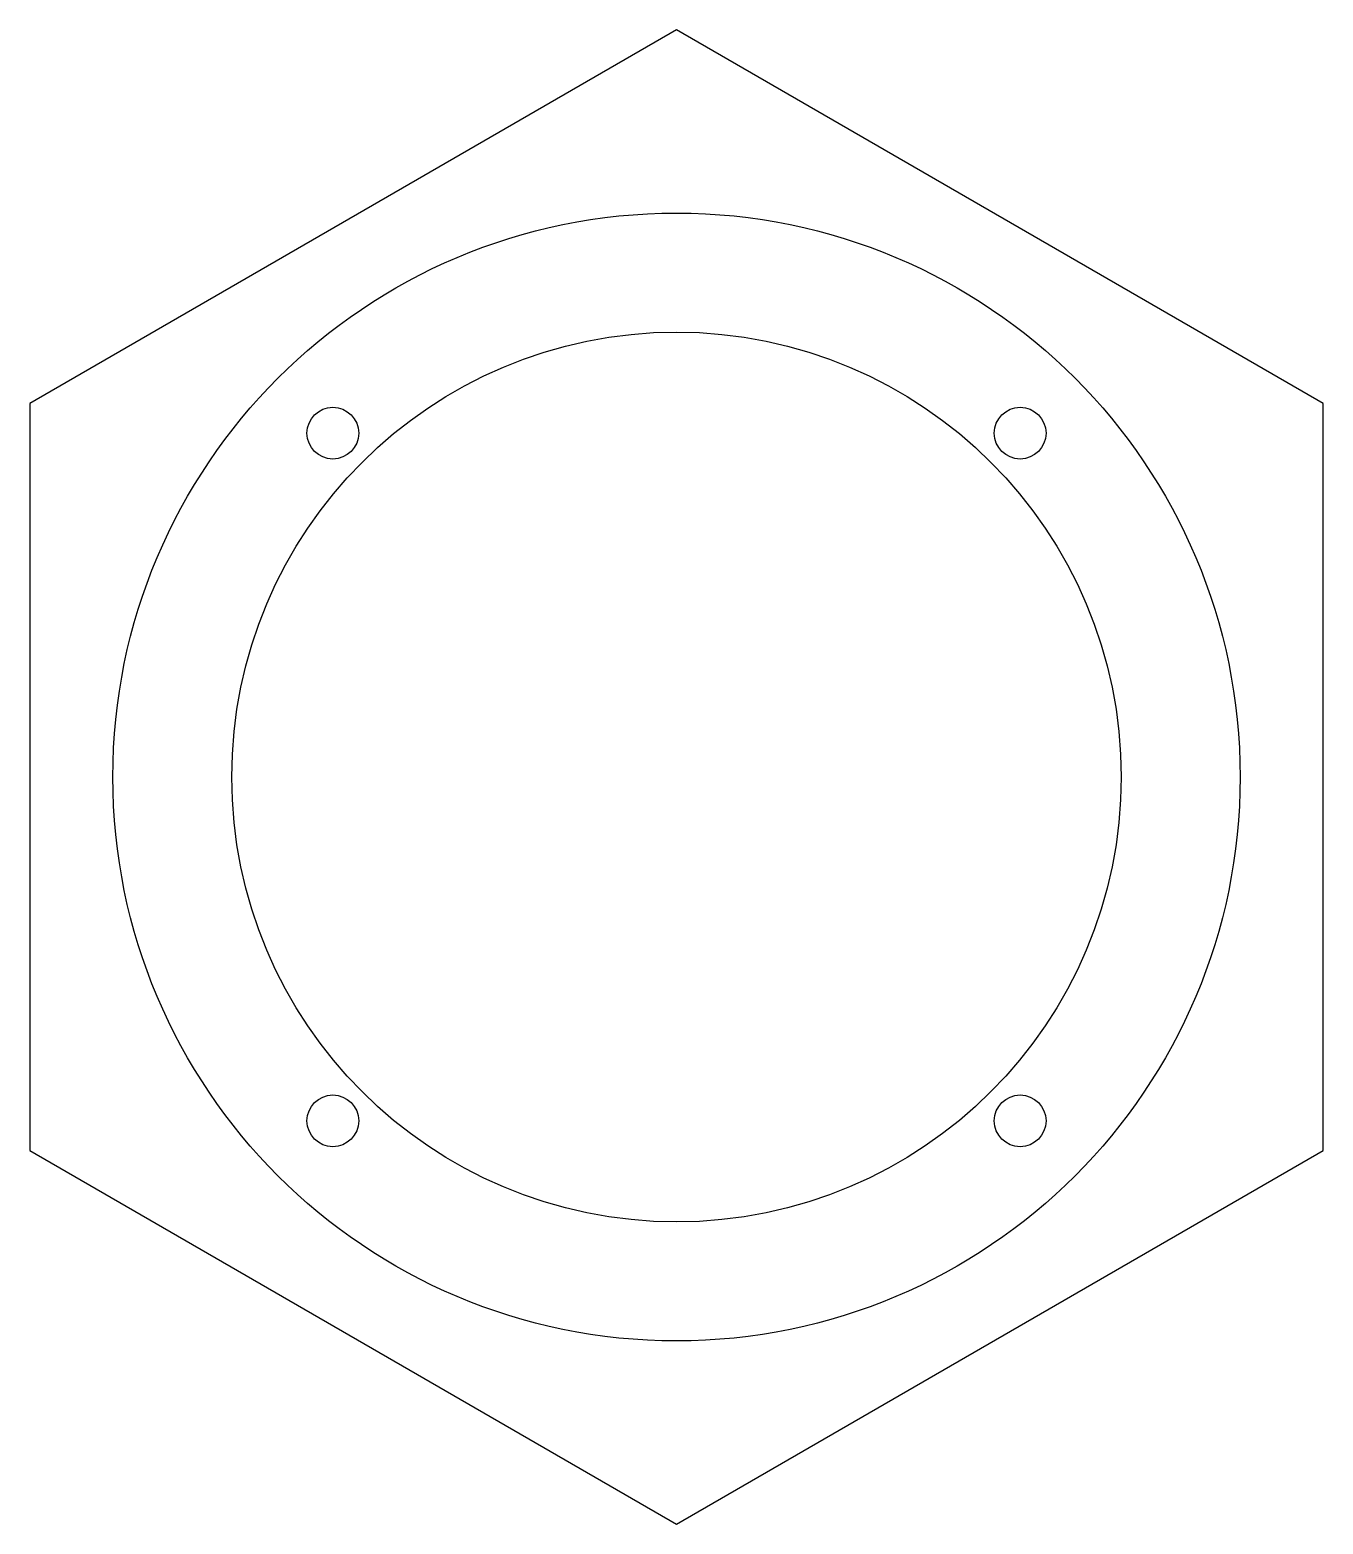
# Model space of a CAD drawing. Header units: millimetres. Extents: x -63 to 63, y -72 to 72.
import ezdxf

# ---------------------------------------------------------------- set-up
doc = ezdxf.new("R2010")
doc.units = ezdxf.units.MM
doc.layers.add('CT02_Ong_Ren_S125', color=7, linetype='CONTINUOUS')

msp = doc.modelspace()

# ---------------------------------------------------------------- linework, layer by layer
at = {"layer": 'CT02_Ong_Ren_S125'}
for p, q in [((0, 72.2, 115), (-62.53, 36.1, 115)), ((0, 72.2, 115), (-62.53, 36.1, 115)), ((0, 72.2, 133), (-62.53, 36.1, 133)), ((0, 72.2, 133), (-62.53, 36.1, 133)), ((62.53, 36.1, 115), (0, 72.2, 115)), ((0, 72.2, 115), (0, 72.2, 133)), ((62.53, 36.1, 115), (0, 72.2, 115)), ((62.53, 36.1, 133), (0, 72.2, 133)), ((0, 72.2, 115), (0, 72.2, 133)), ((62.53, 36.1, 133), (0, 72.2, 133)), ((-62.53, 36.1, 115), (-62.53, -36.1, 115)), ((-62.53, 36.1, 115), (-62.53, 36.1, 133)), ((-62.53, 36.1, 115), (-62.53, 36.1, 133)), ((-62.53, 36.1, 115), (-62.53, -36.1, 115)), ((-62.53, 36.1, 133), (-62.53, -36.1, 133)), ((-62.53, 36.1, 133), (-62.53, -36.1, 133)), ((62.53, -36.1, 115), (62.53, 36.1, 115)), ((62.53, 36.1, 115), (62.53, 36.1, 133)), ((62.53, 36.1, 115), (62.53, 36.1, 133)), ((62.53, -36.1, 115), (62.53, 36.1, 115)), ((62.53, -36.1, 133), (62.53, 36.1, 133)), ((62.53, -36.1, 133), (62.53, 36.1, 133)), ((-30.73, 33.23, 121), (-30.73, 33.23, 133)), ((-30.73, 33.23, 121), (-30.73, 33.23, 133)), ((35.73, 33.23, 121), (35.73, 33.23, 133)), ((35.73, 33.23, 121), (35.73, 33.23, 133)), ((43, 0), (43, 0, 133)), ((43, 0), (43, 0, 133)), ((54.5, 0), (54.5, 0, 115)), ((54.5, 0), (54.5, 0, 115)), ((-30.73, -33.23, 121), (-30.73, -33.23, 133)), ((-30.73, -33.23, 121), (-30.73, -33.23, 133)), ((35.73, -33.23, 121), (35.73, -33.23, 133)), ((35.73, -33.23, 121), (35.73, -33.23, 133)), ((-62.53, -36.1, 115), (0, -72.2, 115)), ((-62.53, -36.1, 115), (-62.53, -36.1, 133)), ((-62.53, -36.1, 115), (-62.53, -36.1, 133)), ((-62.53, -36.1, 115), (0, -72.2, 115)), ((-62.53, -36.1, 133), (0, -72.2, 133)), ((-62.53, -36.1, 133), (0, -72.2, 133)), ((0, -72.2, 115), (62.53, -36.1, 115)), ((0, -72.2, 115), (62.53, -36.1, 115)), ((0, -72.2, 133), (62.53, -36.1, 133)), ((0, -72.2, 133), (62.53, -36.1, 133)), ((62.53, -36.1, 115), (62.53, -36.1, 133)), ((62.53, -36.1, 115), (62.53, -36.1, 133)), ((0, -72.2, 115), (0, -72.2, 133)), ((0, -72.2, 115), (0, -72.2, 133))]:
    msp.add_line(p, q, dxfattribs=at)
for centre, radius in [((0, 0, 115), 54.5), ((0, 0), 54.5), ((0, 0, 115), 54.5), ((0, 0), 54.5), ((0, 0), 43), ((0, 0, 133), 43), ((0, 0), 43), ((0, 0, 133), 43), ((-33.23, 33.23, 133), 2.5), ((-33.23, 33.23, 133), 2.5), ((-33.23, 33.23, 121), 2.5), ((-33.23, 33.23, 121), 2.5), ((33.23, 33.23, 133), 2.5), ((33.23, 33.23, 133), 2.5), ((33.23, 33.23, 121), 2.5), ((33.23, 33.23, 121), 2.5), ((-33.23, -33.23, 133), 2.5), ((-33.23, -33.23, 133), 2.5), ((-33.23, -33.23, 121), 2.5), ((-33.23, -33.23, 121), 2.5), ((33.23, -33.23, 133), 2.5), ((33.23, -33.23, 133), 2.5), ((33.23, -33.23, 121), 2.5), ((33.23, -33.23, 121), 2.5)]:
    msp.add_circle(centre, radius, dxfattribs=at)

doc.saveas('drawing.dxf')
